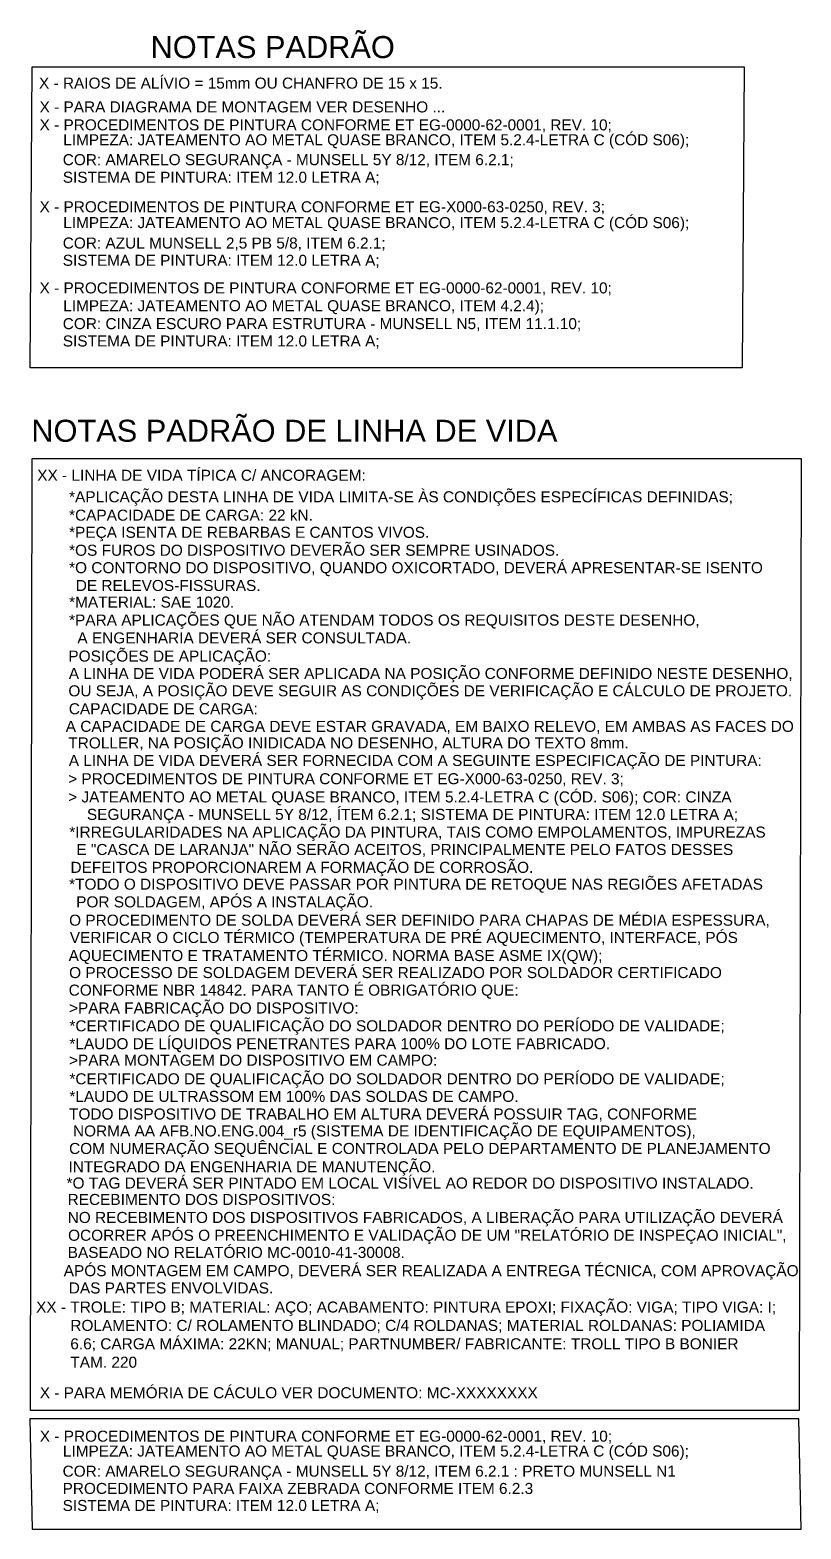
# Model space of a CAD drawing. Header units: millimetres. Extents: x -16232 to 52632, y -3739 to 20678.
# Drawn here: x 35999 to 41255, y 7859 to 18072 of the extents above; entities that cross this region are included whole.
import ezdxf
from ezdxf.enums import TextEntityAlignment as Align

# ---------------------------------------------------------------- set-up
doc = ezdxf.new("R2010")
doc.units = ezdxf.units.MM
doc.header["$LTSCALE"] = 300
doc.header["$MEASUREMENT"] = 0
for name, color, linetype in [('EM-PJ-COTA', 7, 'Continuous'), ('EM-PJ-TEXTO', 7, 'Continuous'), ('PD-GR-formato', 7, 'Continuous')]:
    doc.layers.add(name, color=color, linetype=linetype)
doc.styles.add('PADRAO ANGLO', font='arial.ttf')

msp = doc.modelspace()

# ---------------------------------------------------------------- linework, layer by layer
for points in [[(36013.617, 17820), (40866.719, 17820), (40853.721, 15769.778), (36000.619, 15769.778)], [(36013.617, 7859.391), (41254.628, 7859.391), (41240.211, 8610.241), (35999.2, 8610.241)]]:
    msp.add_lwpolyline(points, close=True)
at = {"layer": 'EM-PJ-COTA'}
msp.add_lwpolyline([(36013.617, 15153.286), (41254.628, 15153.286), (41242.945, 8667.803), (36001.934, 8667.803)], close=True, dxfattribs=at)

# ---------------------------------------------------------------- texts
at = {"style": 'PADRAO ANGLO'}
for s, p in [('XX - LINHA DE VIDA TÍPICA C/ ANCORAGEM:', (36048.742, 15000.588)), ('*APLICAÇÃO DESTA LINHA DE VIDA LIMITA-SE ÀS CONDIÇÕES ESPECÍFICAS DEFINIDAS;', (36265.697, 14853.816)), ('*CAPACIDADE DE CARGA: 22 kN.', (36265.697, 14728.69)), ('*PEÇA ISENTA DE REBARBAS E CANTOS VIVOS.', (36265.697, 14611.955)), ('*OS FUROS DO DISPOSITIVO DEVERÃO SER SEMPRE USINADOS.', (36265.697, 14489.702)), ('*O CONTORNO DO DISPOSITIVO, QUANDO OXICORTADO, DEVERÁ APRESENTAR-SE ISENTO', (36265.697, 14371.08)), ('DE RELEVOS-FISSURAS.', (36311.41, 14249.716)), ('*MATERIAL: SAE 1020.', (36265.697, 14136.716)), ('*PARA APLICAÇÕES QUE NÃO ATENDAM TODOS OS REQUISITOS DESTE DESENHO,', (36265.697, 14014.263)), (' A ENGENHARIA DEVERÁ SER CONSULTADA.', (36293.242, 13892.766)), ('POSIÇÕES DE APLICAÇÃO:', (36260.876, 13768.818)), ('A LINHA DE VIDA PODERÁ SER APLICADA NA POSIÇÃO CONFORME DEFINIDO NESTE DESENHO,', (36263.916, 13650.22)), ('OU SEJA, A POSIÇÃO DEVE SEGUIR AS CONDIÇÕES DE VERIFICAÇÃO E CÁLCULO DE PROJETO.', (36260.99, 13532.205)), ('CAPACIDADE DE CARGA:', (36264.048, 13409.782)), ('A CAPACIDADE DE CARGA DEVE ESTAR GRAVADA, EM BAIXO RELEVO, EM AMBAS AS FACES DO', (36243.005, 13290.018)), ('TROLLER, NA POSIÇÃO INIDICADA NO DESENHO, ALTURA DO TEXTO 8mm.', (36260.507, 13177.238)), ('A LINHA DE VIDA DEVERÁ SER FORNECIDA COM A SEGUINTE ESPECIFICAÇÃO DE PINTURA:', (36263.774, 13057.604)), ('> PROCEDIMENTOS DE PINTURA CONFORME ET EG-X000-63-0250, REV. 3;', (36259.402, 12933.259)), ('> JATEAMENTO AO METAL QUASE BRANCO, ITEM 5.2.4-LETRA C (CÓD. S06); COR: CINZA', (36259.402, 12809.188)), ('SEGURANÇA - MUNSELL 5Y 8/12, ÍTEM 6.2.1; SISTEMA DE PINTURA: ITEM 12.0 LETRA A;', (36387.229, 12690.384)), ('*IRREGULARIDADES NA APLICAÇÃO DA PINTURA, TAIS COMO EMPOLAMENTOS, IMPUREZAS', (36267.207, 12569.793)), ('E "CASCA DE LARANJA" NÃO SERÃO ACEITOS, PRINCIPALMENTE PELO FATOS DESSES', (36315.124, 12451.223)), ('DEFEITOS PROPORCIONAREM A FORMAÇÃO DE CORROSÃO.', (36275.474, 12329.512)), ('*TODO O DISPOSITIVO DEVE PASSAR POR PINTURA DE RETOQUE NAS REGIÕES AFETADAS', (36265.928, 12214.881)), ('POR SOLDAGEM, APÓS A INSTALAÇÃO.', (36314.05, 12094.259)), ('O PROCEDIMENTO DE SOLDA DEVERÁ SER DEFINIDO PARA CHAPAS DE MÉDIA ESPESSURA,', (36265.996, 11969.527)), ('VERIFICAR O CICLO TÉRMICO (TEMPERATURA DE PRÉ AQUECIMENTO, INTERFACE, PÓS', (36270.609, 11851.828)), ('AQUECIMENTO E TRATAMENTO TÉRMICO. NORMA BASE ASME IX(QW);', (36262.768, 11728.508)), ('O PROCESSO DE SOLDAGEM DEVERÁ SER REALIZADO POR SOLDADOR CERTIFICADO', (36265.996, 11612.718)), ('CONFORME NBR 14842. PARA TANTO É OBRIGATÓRIO QUE:', (36263.075, 11493.073)), ('>PARA FABRICAÇÃO DO DISPOSITIVO:', (36265.33, 11371.373)), ('*CERTIFICADO DE QUALIFICAÇÃO DO SOLDADOR DENTRO DO PERÍODO DE VALIDADE;', (36267.79, 11249.817)), ('*LAUDO DE LÍQUIDOS PENETRANTES PARA 100%%% DO LOTE FABRICADO.', (36267.79, 11128.218)), ('>PARA MONTAGEM DO DISPOSITIVO EM CAMPO:', (36265.33, 11015.743)), ('*CERTIFICADO DE QUALIFICAÇÃO DO SOLDADOR DENTRO DO PERÍODO DE VALIDADE;', (36267.79, 10888.89)), ('*LAUDO DE ULTRASSOM EM 100%%% DAS SOLDAS DE CAMPO.', (36267.79, 10769.225)), ('TODO DISPOSITIVO DE TRABALHO EM ALTURA DEVERÁ POSSUIR TAG, CONFORME ', (36265.315, 10649.122)), (' NORMA AA AFB.NO.ENG.004_r5 (SISTEMA DE IDENTIFICAÇÃO DE EQUIPAMENTOS),', (36263.075, 10533.652)), ('COM NUMERAÇÃO SEQUÊNCIAL E CONTROLADA PELO DEPARTAMENTO DE PLANEJAMENTO', (36265.85, 10414.35)), ('INTEGRADO DA ENGENHARIA DE MANUTENÇÃO.', (36261.289, 10289.861)), ('*O TAG DEVERÁ SER PINTADO EM LOCAL VISÍVEL AO REDOR DO DISPOSITIVO INSTALADO.', (36248.694, 10178.796)), ('RECEBIMENTO DOS DISPOSITIVOS:', (36255.781, 10066.939)), ('NO RECEBIMENTO DOS DISPOSITIVOS FABRICADOS, A LIBERAÇÃO PARA UTILIZAÇÃO DEVERÁ', (36256.037, 9944.375)), ('OCORRER APÓS O PREENCHIMENTO E VALIDAÇÃO DE UM "RELATÓRIO DE INSPEÇAO INICIAL",', (36258.958, 9823.125)), ('BASEADO NO RELATÓRIO MC-0010-41-30008.', (36256.345, 9706.244)), ('APÓS MONTAGEM EM CAMPO, DEVERÁ SER REALIZADA A ENTREGA TÉCNICA, COM APROVAÇÃO ', (36229.307, 9581.916)), ('DAS PARTES ENVOLVIDAS.', (36263.857, 9463.979))]:
    msp.add_text(s, height=75.13003, dxfattribs=at).set_placement(p)
at = {"insert": (36041.053, 9409.169), "char_height": 75.13003, "width": 5095.38539, "attachment_point": 1, "style": 'PADRAO ANGLO'}
msp.add_mtext('XX - TROLE: TIPO B; MATERIAL: AÇO; ACABAMENTO: PINTURA EPOXI; FIXAÇÃO: VIGA; TIPO VIGA: I;\\P        ROLAMENTO: C/ ROLAMENTO BLINDADO; C/4 ROLDANAS; MATERIAL ROLDANAS: POLIAMIDA\\P        6.6; CARGA MÁXIMA: 22KN; MANUAL; PARTNUMBER/ FABRICANTE: TROLL TIPO B BONIER\\P        TAM. 220', dxfattribs=at)
at = {"layer": 'EM-PJ-TEXTO', "style": 'PADRAO ANGLO'}
for s, p in [('NOTAS PADRÃO', (37653.504, 17955.275)), ('NOTAS PADRÃO DE LINHA DE VIDA', (37801.579, 15341.405))]:
    msp.add_text(s, height=150, dxfattribs=at).set_placement(p, align=Align.MIDDLE_CENTER)
msp.add_text('X - PARA MEMÓRIA DE CÁCULO VER DOCUMENTO: MC-XXXXXXXX', height=75, dxfattribs=at).set_placement((36066.306, 8750.211))
at = {"layer": 'PD-GR-formato', "char_height": 75, "attachment_point": 1, "style": 'PADRAO ANGLO'}
for s, insert in [('X - RAIOS DE ALÍVIO = 15mm OU CHANFRO DE 15 x 15.', (36060.822, 17747.163)), ('X - PARA DIAGRAMA DE MONTAGEM VER DESENHO ...', (36064.828, 17585.023)), ('X - PROCEDIMENTOS DE PINTURA CONFORME ET EG-0000-62-0001, REV. 10;', (36064.828, 17462.795)), ('LIMPEZA: JATEAMENTO AO METAL QUASE BRANCO, ITEM 5.2.4-LETRA C (CÓD S06);', (36225.799, 17361.069)), ('COR: AMARELO SEGURANÇA - MUNSELL 5Y 8/12, ITEM 6.2.1;', (36222.85, 17225.686)), ('SISTEMA DE PINTURA: ITEM 12.0 LETRA A;', (36222.85, 17106.011)), ('X - PROCEDIMENTOS DE PINTURA CONFORME ET EG-X000-63-0250, REV. 3;', (36064.828, 16904.665)), ('LIMPEZA: JATEAMENTO AO METAL QUASE BRANCO, ITEM 5.2.4-LETRA C (CÓD S06);', (36225.799, 16796.771)), ('COR: AZUL MUNSELL 2,5 PB 5/8, ITEM 6.2.1;', (36222.85, 16657.685)), ('SISTEMA DE PINTURA: ITEM 12.0 LETRA A;', (36222.85, 16540.176)), ('X - PROCEDIMENTOS DE PINTURA CONFORME ET EG-0000-62-0001, REV. 10;', (36064.828, 16352.02)), ('LIMPEZA: JATEAMENTO AO METAL QUASE BRANCO, ITEM 4.2.4);', (36225.799, 16230.841)), ('COR: CINZA ESCURO PARA ESTRUTURA - MUNSELL N5, ITEM 11.1.10;', (36222.85, 16108.49)), ('SISTEMA DE PINTURA: ITEM 12.0 LETRA A;', (36222.85, 15990.508)), ('X - PROCEDIMENTOS DE PINTURA CONFORME ET EG-0000-62-0001, REV. 10;', (36066.304, 8529.307)), ('LIMPEZA: JATEAMENTO AO METAL QUASE BRANCO, ITEM 5.2.4-LETRA C (CÓD S06);', (36223.686, 8428.24)), ('COR: AMARELO SEGURANÇA - MUNSELL 5Y 8/12, ITEM 6.2.1 : PRETO MUNSELL N1', (36221.696, 8290.954)), ('PROCEDIMENTO PARA FAIXA ZEBRADA CONFORME ITEM 6.2.3', (36221.696, 8173.406)), ('SISTEMA DE PINTURA: ITEM 12.0 LETRA A;', (36221.696, 8057.312))]:
    msp.add_mtext(s, dxfattribs=dict(at, insert=insert))

doc.saveas('drawing.dxf')
